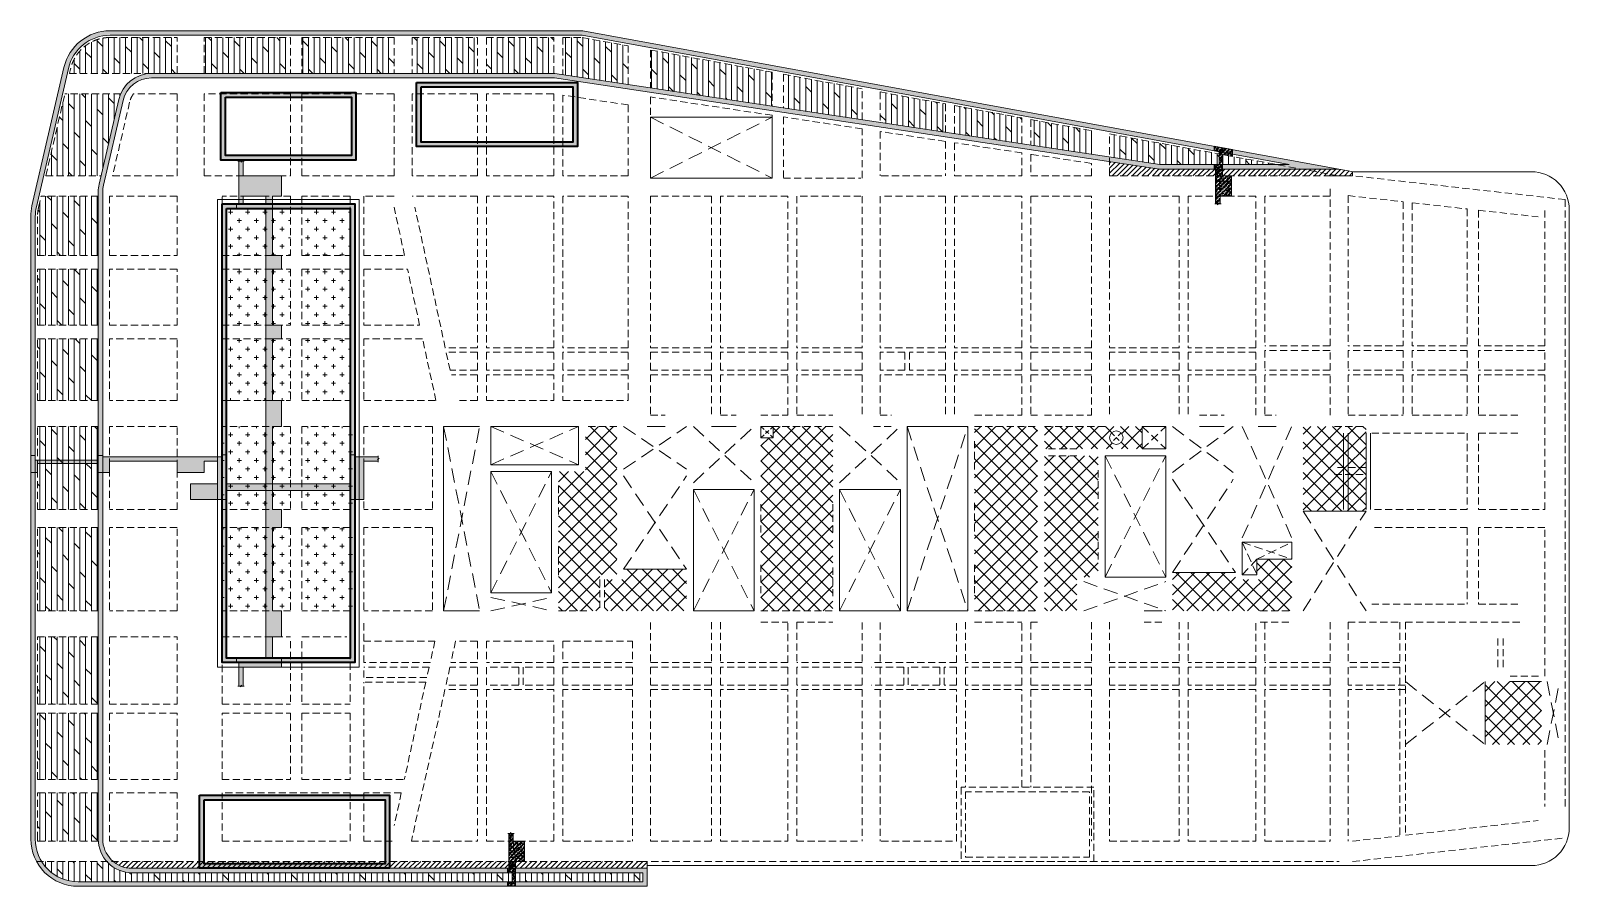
# Model space of a CAD drawing. Header units: millimetres. Extents: x 123800 to 306372, y 7350 to 45400.
# Drawn here: x 123800 to 192180, y 7350 to 45400 of the extents above; entities that cross this region are included whole.
import ezdxf

# ---------------------------------------------------------------- set-up
doc = ezdxf.new("R2010")
doc.units = ezdxf.units.MM
doc.linetypes.add('DASHED2', pattern=[9.525, 6.35, -3.175])
doc.linetypes.add('HIDDEN2', pattern=[4.7625, 3.175, -1.5875])
for name, color, linetype, lineweight in [('NDC_S_BEAM', 3, 'HIDDEN2', 20), ('NDC_S_DIM', 1, 'Continuous', 15), ('NDC_S_ENG TITLE', 3, 'Continuous', 20), ('NDC_S_HATCH MATERIAL', 8, 'Continuous', 13), ('NDC_S_HIDDEN', 8, 'HIDDEN2', 13), ('NDC_S_OPENING', 9, 'DASHED2', 13), ('NDC_S_SLAB', 2, 'Continuous', 20), ('NDC_S_WALL', 6, 'Continuous', 35)]:
    doc.layers.add(name, color=color, linetype=linetype, lineweight=lineweight)
pattern_1 = [(50, (0, 0), (215.17805, -18.82564), [22.5, -247.5]), (355, (0, 0), (-41.6254, 225.65764), [18, -198]), (100.4514, (17.93, -1.57), (173.55281, 206.83186), [19.12206, -210.34263]), (46.1842, (0, 60), (320.1723, -49.6557), [33.75, -371.25]), (96.6356, (26.68, 55.86), (280.3988, 292.23536), [28.6831, -315.5139]), (351.1842, (0, 60), (280.3986, 292.2356), [27, -297]), (21, (30, 45), (179.07212, -120.78567), [22.5, -247.5]), (326, (30, 45), (72.9946, 217.545), [18, -198]), (71.4514, (44.92, 34.93), (252.0668, 96.75915), [19.12206, -210.34263]), (37.5, (0, 0), (3.647957, 99.868156), [0, -195.6, 0, -201, 0, -198.75]), (7.5, (0, 0), (78.92086, 118.32351), [0, -114.6, 0, -191.1, 0, -75.75]), (327.5, (-66.9, 0), (160.14673, -6.76646), [0, -75, 0, -234, 0, -310.5]), (317.5, (-96.9, 0), (174.95585, 30.0315), [0, -97.5, 0, -155.4, 0, -220.5]), (45, (0, 0), (-90.15611, 90.15611), []), (45, (0, 36.75), (-90.15611, 90.15611), [])]

msp = doc.modelspace()

# ---------------------------------------------------------------- hatches: boundary and pattern name
at = {"layer": 'NDC_S_HATCH MATERIAL', "ltscale": 100}
h = msp.add_hatch(dxfattribs=at)
h.set_pattern_fill('AR-CONC', color=256)
h.paths.add_polyline_path([(151200, 8150), (128300, 8150, -0.414214), (127000, 9450), (127000, 38238, -0.056784), (127033, 38530), (127902, 42292, -0.349216), (129169, 43300), (147075, 43300), (173964, 39250), (181932, 39250), (148332, 45400), (127323, 45400, 0.349216), (125276, 43772), (123854, 37610, 0.056784), (123800, 37138), (123800, 9450, 0.414214), (125900, 7350), (151200, 7350)])
h.paths.add_polyline_path([(151000, 7950), (151000, 7550), (125900, 7550, -0.414214), (124000, 9450), (124000, 37138, -0.056784), (124049, 37565), (125471, 43727, -0.349216), (127323, 45200), (148314, 45200), (179728, 39450), (173979, 39450), (147090, 43500), (129169, 43500, 0.349216), (127707, 42337), (126838, 38575, 0.056784), (126800, 38238), (126800, 9450, 0.414214), (128300, 7950)], flags=16)
h = msp.add_hatch(dxfattribs=at)
h.set_pattern_fill('DOLMIT', color=256, scale=40, angle=90)
h.paths.add_polyline_path([(127707, 42337, -0.046189), (127794, 42600), (125314, 42600), (124471, 38950), (126925, 38950)])
h.paths.add_polyline_path([(130300, 45100), (127323, 45100, 0.349216), (125569, 43705), (125521, 43500), (129169, 43500), (130300, 43500)])
h.paths.add_polyline_path([(135350, 45100), (131500, 45100), (131500, 43500), (135350, 43500)])
h.paths.add_polyline_path([(139950, 45100), (135850, 45100), (135850, 43500), (139950, 43500)])
h.paths.add_polyline_path([(143650, 45100), (140750, 45100), (140750, 43500), (143650, 43500)])
h.paths.add_polyline_path([(150350, 44726), (148305, 45100), (147450, 45100), (147450, 43446), (150350, 43009)])
h.paths.add_polyline_path([(147050, 45100), (144050, 45100), (144050, 43500), (147050, 43500)])
h = msp.add_hatch(dxfattribs=at)
h.set_pattern_fill('DOLMIT', color=256, scale=40, angle=90)
h.paths.add_polyline_path([(156750, 43554), (151350, 44543), (151350, 42858), (156750, 42045)])
h.paths.add_polyline_path([(160750, 42822), (157250, 43463), (157250, 41970), (160750, 41443)])
h.paths.add_polyline_path([(164450, 42145), (161550, 42676), (161550, 41322), (164450, 40885)])
h.paths.add_polyline_path([(167850, 41522), (164850, 42072), (164850, 40825), (167850, 40373)])
h.paths.add_polyline_path([(170950, 40955), (168250, 41449), (168250, 40313), (170950, 39906)])
h = msp.add_hatch(dxfattribs=at)
h.set_pattern_fill('BT-01', color=256, scale=30, pattern_type=2)
h.set_pattern_definition(pattern_1)
h.paths.add_polyline_path([(148100, 43100), (140950, 43100), (140950, 40250), (148100, 40250)])
h.paths.add_polyline_path([(141150, 40450), (141150, 42900), (147900, 42900), (147900, 40450)], flags=16)
h = msp.add_hatch(dxfattribs=at)
h.set_pattern_fill('BT-01', color=256, scale=30, pattern_type=2)
h.set_pattern_definition(pattern_1)
h.paths.add_polyline_path([(138250, 42650), (132250, 42650), (132250, 39650), (138250, 39650)])
h.paths.add_polyline_path([(138050, 39850), (132450, 39850), (132450, 42450), (138050, 42450)], flags=16)
h = msp.add_hatch(dxfattribs=at)
h.set_pattern_fill('DOLMIT', color=256, scale=40, angle=90)
h.paths.add_polyline_path([(171750, 40809), (171750, 39786), (173979, 39450), (179173, 39450)])
h = msp.add_hatch(dxfattribs=at)
h.set_pattern_fill('BT-01', color=256, scale=30, pattern_type=2)
h.set_pattern_definition([(50, (31416.2, 38340.72), (215.17805, -18.82564), [22.5, -247.5]), (355, (31416.2, 38340.72), (-41.6254, 225.65764), [18, -198]), (100.4514, (31434.14, 38339.15), (173.5528, 206.83186), [19.12206, -210.34263]), (46.1842, (31416.2, 38400.72), (320.1723, -49.6557), [33.75, -371.25]), (96.6356, (31442.9, 38396.58), (280.3988, 292.23536), [28.6831, -315.5139]), (351.1842, (31416.2, 38400.72), (280.3986, 292.2356), [27, -297]), (21, (31446.2, 38385.72), (179.07212, -120.78567), [22.5, -247.5]), (326, (31446.2, 38385.72), (72.9946, 217.545), [18, -198]), (71.4514, (31461.13, 38375.65), (252.0668, 96.75915), [19.12206, -210.34263]), (37.5, (31416.2, 38340.72), (3.647957, 99.868156), [0, -195.6, 0, -201, 0, -198.75]), (7.5, (31416.2, 38340.72), (78.92086, 118.32351), [0, -114.6, 0, -191.1, 0, -75.75]), (327.5, (31349.3, 38340.72), (160.14673, -6.76646), [0, -75, 0, -234, 0, -310.5]), (317.5, (31319.3, 38340.72), (174.95585, 30.0315), [0, -97.5, 0, -155.4, 0, -220.5]), (45, (31416.2, 38340.72), (-90.15611, 90.15611), []), (45, (31416.2, 38377.47), (-90.15611, 90.15611), [])])
h.paths.add_polyline_path([(177164, 38050), (176664, 38050), (176664, 37698), (176584, 37698), (176584, 37738), (176544, 37658), (176544, 37698), (176464, 37698), (176464, 39250), (176404, 39250), (176404, 39450), (176614, 39450), (176614, 40020), (176404, 40058), (176404, 40262), (177207, 40115), (177207, 39810), (176764, 39891), (176764, 38950), (177164, 38950)])
h = msp.add_hatch(dxfattribs=at)
h.set_pattern_fill('BT-01', color=256, scale=30, pattern_type=2)
h.set_pattern_definition([(50, (35460.01, 0), (215.17805, -18.82564), [22.5, -247.5]), (355, (35460, 0), (-41.6254, 225.65764), [18, -198]), (100.4514, (35477.94, -1.57), (173.5528, 206.83186), [19.12206, -210.34263]), (46.1842, (35460, 60), (320.1723, -49.6557), [33.75, -371.25]), (96.6356, (35486.7, 55.86), (280.3988, 292.2354), [28.6831, -315.5139]), (351.1842, (35460, 60), (280.3986, 292.2356), [27, -297]), (21, (35490.01, 45), (179.07212, -120.78567), [22.5, -247.5]), (326, (35490, 45), (72.9946, 217.545), [18, -198]), (71.4514, (35504.93, 34.93), (252.0668, 96.75915), [19.12206, -210.34263]), (37.5, (35460.01, 0), (3.647957, 99.868156), [0, -195.6, 0, -201, 0, -198.75]), (7.5, (35460.01, 0), (78.92086, 118.32351), [0, -114.6, 0, -191.1, 0, -75.75]), (327.5, (35393.11, 0), (160.14673, -6.76646), [0, -75, 0, -234, 0, -310.5]), (317.5, (35363.11, 0), (174.95585, 30.0315), [0, -97.5, 0, -155.4, 0, -220.5]), (45, (35460.01, 0), (-90.15611, 90.15611), []), (45, (35460.01, 36.75), (-90.15611, 90.15611), [])])
h.paths.add_polyline_path([(134941, 38950), (133241, 38950), (133241, 39596), (133163, 39596), (133163, 39556), (133123, 39636), (133123, 39596), (133041, 39596), (133041, 37700), (132951, 37700), (132951, 37500), (134241, 37500), (134241, 34955), (134241, 17500), (132951, 17500), (132951, 17300), (133041, 17300), (133041, 16254), (133141, 16254), (133161, 16294), (133161, 16254), (133241, 16254), (133241, 17100), (134941, 17100), (134941, 17500), (134541, 17500), (134541, 18450), (134941, 18450), (134941, 19600), (134541, 19600), (134541, 19708), (134541, 23300), (134941, 23300), (134941, 24100), (134541, 24100), (134541, 27800), (134941, 27800), (134941, 28950), (134541, 28950), (134541, 31700), (134941, 31700), (134941, 32300), (134541, 32300), (134541, 34800), (134941, 34800), (134941, 35400), (134541, 35400), (134541, 37500), (134541, 37700), (134541, 38050), (134941, 38050)])
h.paths.add_polyline_path([(134241, 38050), (134241, 37700), (133241, 37700), (133241, 38050)], flags=16)
h = msp.add_hatch(dxfattribs=at)
h.set_pattern_fill('ANSI31', color=256, scale=50)
h.paths.add_polyline_path([(182550, 39137), (181932, 39250), (173964, 39250), (171750, 39583), (171750, 38950), (181350, 38950), (182550, 38950)])
h = msp.add_hatch(dxfattribs=at)
h.set_pattern_fill('DOLMIT', color=256, scale=40, angle=90)
h.paths.add_polyline_path([(126800, 31700), (124100, 31700), (124100, 28950), (126800, 28950)])
h.paths.add_polyline_path([(126800, 34800), (124100, 34800), (124100, 32300), (126800, 32300)])
h.paths.add_polyline_path([(126800, 38050), (124263, 38050), (124146, 37543, 0.056784), (124100, 37138), (124100, 35400), (126800, 35400)])
h = msp.add_hatch(dxfattribs=at)
h.set_pattern_fill('BT-01', color=256, scale=30, pattern_type=2)
h.set_pattern_definition(pattern_1)
h.paths.add_polyline_path([(138200, 37700), (132300, 37700), (132300, 17300), (138200, 17300)])
h.paths.add_polyline_path([(138000, 17500), (132500, 17500), (132500, 37500), (138000, 37500)], flags=16)
h = msp.add_hatch(dxfattribs=at)
h.set_pattern_fill('CROSS', color=256, scale=60)
h.paths.add_polyline_path([(135350, 31700), (132500, 31700), (132500, 28950), (135350, 28950)])
h.paths.add_polyline_path([(138000, 31700), (135850, 31700), (135850, 28950), (138000, 28950)])
h.paths.add_polyline_path([(138000, 34800), (135850, 34800), (135850, 32300), (138000, 32300)])
h.paths.add_polyline_path([(135350, 34800), (132500, 34800), (132500, 32300), (135350, 32300)])
h.paths.add_polyline_path([(135350, 37500), (132500, 37500), (132500, 35400), (135350, 35400)])
h.paths.add_polyline_path([(138000, 37500), (135850, 37500), (135850, 35400), (138000, 35400)])
h = msp.add_hatch(dxfattribs=at)
h.set_pattern_fill('DOLMIT', color=256, scale=40, angle=90)
h.paths.add_polyline_path([(126800, 23300), (124100, 23300), (124100, 19600), (126800, 19600)])
h.paths.add_polyline_path([(126800, 27800), (124100, 27800), (124100, 24100), (126800, 24100)])
h = msp.add_hatch(dxfattribs=at)
h.set_pattern_fill('CROSS', color=256, scale=60)
h.paths.add_polyline_path([(135350, 27800), (132300, 27800), (132300, 24100), (135350, 24100)])
h.paths.add_polyline_path([(138100, 27800), (135850, 27800), (135850, 24100), (138100, 24100)])
h.paths.add_polyline_path([(138100, 23300), (135850, 23300), (135850, 19600), (138100, 19600)])
h.paths.add_polyline_path([(135350, 23300), (132300, 23300), (132300, 19600), (135350, 19600)])
h = msp.add_hatch(dxfattribs=at)
h.set_pattern_fill('ANSI37', color=256, scale=150)
h.paths.add_polyline_path([(149850, 27800), (148450, 27800), (148450, 25800), (147250, 25800), (147250, 25150), (147250, 23750), (147250, 22450), (147250, 21050), (147250, 19600), (148650, 19600), (149100, 19600), (149100, 21000), (149100, 21200), (149850, 21200)])
h = msp.add_hatch(dxfattribs=at)
h.set_pattern_fill('ANSI37', color=256, scale=150)
h.paths.add_polyline_path([(156800, 27300), (156250, 27300), (156250, 19600), (159450, 19600), (159450, 27800), (156800, 27800)])
h = msp.add_hatch(dxfattribs=at)
h.set_pattern_fill('ANSI37', color=256, scale=150)
h.set_pattern_definition([(45, (150, 0), (-336.7596, 336.7596), []), (135, (150, 0), (-336.7596, -336.7596), [])])
h.paths.add_polyline_path([(168550, 22300), (168550, 23200), (168550, 24000), (168550, 27800), (165750, 27800), (165750, 27150), (165750, 25750), (165750, 24400), (165750, 23000), (165750, 21650), (165750, 20250), (165750, 19600), (168550, 19600), (168550, 21200)])
h = msp.add_hatch(dxfattribs=at)
h.set_pattern_fill('ANSI37', color=256, scale=150)
edge = h.paths.add_edge_path()
edge.add_arc((172050, 27300), 300, 0, 360)
h.paths.add_polyline_path([(168850, 27800), (173200, 27800), (173200, 26800), (168850, 26800)])
h = msp.add_hatch(dxfattribs=at)
h.set_pattern_fill('ANSI37', color=256, scale=150)
h.paths.add_polyline_path([(183150, 27800), (181850, 27800), (180350, 27800), (180350, 25970), (181850, 25970), (183150, 25970)])
h = msp.add_hatch(dxfattribs=at)
h.set_pattern_fill('BT-01', color=256, scale=30, pattern_type=2)
h.set_pattern_definition(pattern_1)
h.paths.add_polyline_path([(139246, 26250), (139246, 26330), (139206, 26330), (139286, 26370), (139246, 26370), (139246, 26450), (138200, 26450), (138200, 26540), (138000, 26540), (138000, 25250), (132500, 25250), (132500, 26540), (132300, 26540), (132300, 26450), (127000, 26450), (127000, 26510), (126800, 26510), (126800, 26300), (124000, 26300), (124000, 26510), (123800, 26510), (123800, 25750), (124100, 25750), (124100, 26150), (126800, 26150), (126800, 25750), (127300, 25750), (127300, 26250), (130300, 26250), (130300, 25750), (131500, 25750), (131500, 26250), (132100, 26250), (132100, 25250), (130900, 25250), (130900, 24550), (132500, 24550), (132500, 24950), (138000, 24950), (138000, 24550), (138600, 24550), (138600, 26250)])
h = msp.add_hatch(dxfattribs=at)
h.set_pattern_fill('ANSI37', color=256, scale=150)
h.paths.add_polyline_path([(168850, 26500), (168850, 19600), (170300, 19600), (170300, 21100), (171250, 21100), (171250, 26500)])
h = msp.add_hatch(dxfattribs=at)
h.set_pattern_fill('ANSI37', color=256, scale=150)
h.paths.add_polyline_path([(183150, 25970), (181850, 25970), (180350, 25970), (180350, 24030), (183150, 24030)])
h = msp.add_hatch(dxfattribs=at)
h.set_pattern_fill('ANSI37', color=256, scale=150)
h.paths.add_polyline_path([(179850, 21000), (179850, 21900), (178300, 21900), (178300, 21200), (178450, 21200), (178450, 21000), (177350, 21000), (177350, 21300), (174550, 21300), (174550, 19600), (179850, 19600)])
h = msp.add_hatch(dxfattribs=at)
h.set_pattern_fill('ANSI37', color=256, scale=150)
h.paths.add_polyline_path([(152950, 21450), (150150, 21450), (150150, 21000), (149300, 21000), (149300, 19600), (152950, 19600)])
h = msp.add_hatch(dxfattribs=at)
h.set_pattern_fill('DOLMIT', color=256, scale=40, angle=90)
h.paths.add_polyline_path([(126800, 11500), (124100, 11500), (124100, 9450, 0.013897), (124103, 9350), (126803, 9350, -0.016681), (126800, 9450)])
h.paths.add_polyline_path([(126800, 15050), (124100, 15050), (124100, 12100), (126800, 12100)])
h.paths.add_polyline_path([(126800, 18450), (124100, 18450), (124100, 15450), (126800, 15450)])
h = msp.add_hatch(dxfattribs=at)
h.set_pattern_fill('ANSI37', color=256, scale=150)
h.paths.add_polyline_path([(190950, 16450), (189550, 16450), (188440, 16450), (188440, 13650), (190950, 13650)])
h = msp.add_hatch(dxfattribs=at)
h.set_pattern_fill('BT-01', color=256, scale=30, pattern_type=2)
h.set_pattern_definition(pattern_1)
h.paths.add_polyline_path([(139750, 11400), (131300, 11400), (131300, 8150), (139750, 8150)])
h.paths.add_polyline_path([(139550, 11200), (139550, 8350), (131500, 8350), (131500, 11200)], flags=16)
h = msp.add_hatch(dxfattribs=at)
h.set_pattern_fill('BT-01', color=256, scale=30, pattern_type=2)
h.set_pattern_definition(pattern_1)
h.paths.add_polyline_path([(145748, 9350), (145248, 9350), (145248, 9702), (145168, 9702), (145168, 9662), (145128, 9742), (145128, 9702), (145048, 9702), (145048, 8150), (144988, 8150), (144988, 7950), (145198, 7950), (145198, 7550), (144988, 7550), (144988, 7350), (145348, 7350), (145348, 8450), (145748, 8450)])
h = msp.add_hatch(dxfattribs=at)
h.set_pattern_fill('DOLMIT', color=256, scale=40, angle=90)
h.paths.add_polyline_path([(151000, 7950), (128300, 7950, -0.213422), (127182, 8450), (124284, 8450, 0.25975), (125900, 7550), (151000, 7550)])
h = msp.add_hatch(dxfattribs=at)
h.set_pattern_fill('ANSI31', color=256, scale=50)
edge = h.paths.add_edge_path()
edge.add_line((151200, 8450), (127469, 8450))
edge.add_arc((128300, 9450), 1300, 230.28486, 270)
edge.add_line((128300, 8150), (151200, 8150))
edge.add_line((151200, 8150), (151200, 8450))

# ---------------------------------------------------------------- linework, layer by layer
at = {"layer": 'NDC_S_BEAM', "ltscale": 100}
for p, q in [((130300, 43500), (130300, 45100)), ((131500, 43500), (131500, 45100)), ((135350, 45100), (135350, 43500)), ((135850, 45100), (135850, 43500)), ((139950, 45100), (139950, 43500)), ((140750, 45100), (140750, 43500)), ((143650, 45100), (143650, 43500)), ((144050, 45100), (144050, 43500)), ((147050, 43500), (147050, 45100)), ((147450, 45100), (147450, 43446)), ((150350, 43009), (150350, 44726)), ((151350, 44543), (151350, 42858)), ((129169, 43500), (125521, 43500)), ((156750, 43554), (156750, 42045)), ((157250, 43463), (157250, 41970)), ((130300, 38950), (130300, 42600)), ((131500, 38950), (131500, 42600)), ((135350, 42600), (135350, 38950)), ((135850, 42600), (135850, 38950)), ((139950, 42600), (139950, 38950)), ((140750, 38950), (140750, 42600)), ((143650, 42600), (143650, 38950)), ((144050, 42600), (144050, 38950)), ((147050, 42596), (147050, 38950)), ((147450, 42536), (147450, 38950)), ((151350, 42454), (151350, 41550)), ((150350, 42099), (150350, 38950)), ((164450, 42145), (164450, 40885)), ((156750, 41550), (156750, 41641)), ((157250, 41565), (157250, 38850)), ((160750, 38850), (160750, 41038)), ((167850, 40373), (167850, 41522)), ((168250, 41449), (168250, 40313)), ((161550, 40918), (161550, 38950)), ((164450, 40481), (164450, 38950)), ((170950, 39906), (170950, 40955)), ((171750, 38950), (171750, 40809)), ((167850, 38950), (167850, 39969)), ((168250, 39908), (168250, 38950)), ((170950, 38950), (170950, 39502)), ((182550, 38950), (182550, 39137)), ((143650, 38950), (140750, 38950)), ((147050, 38950), (144050, 38950)), ((150350, 38950), (147450, 38950)), ((157250, 38850), (160700, 38850)), ((168250, 38950), (170950, 38950)), ((171750, 38950), (181350, 38950)), ((181550, 31380), (181550, 38500)), ((126800, 38050), (124263, 38050)), ((130300, 38050), (127300, 38050)), ((130300, 35400), (130300, 38050)), ((135350, 38050), (132300, 38050)), ((132300, 37700), (132300, 38050)), ((135350, 38050), (135350, 35400)), ((135850, 38050), (135850, 35400)), ((138000, 38050), (138000, 35400)), ((139950, 38050), (138600, 38050)), ((138600, 38050), (138600, 35400)), ((143650, 38050), (140750, 38050)), ((143650, 38050), (143650, 31300)), ((144050, 38050), (144050, 31300)), ((147450, 38050), (147450, 31300)), ((150350, 38050), (147450, 38050)), ((150350, 31300), (150350, 38050)), ((154050, 38050), (154050, 31300)), ((154450, 38050), (154450, 31300)), ((157850, 38050), (157850, 31300)), ((160750, 38050), (160750, 31300)), ((161550, 38050), (161550, 31300)), ((164450, 38050), (164450, 31300)), ((168250, 38050), (168250, 31300)), ((174850, 38050), (174850, 31300)), ((175250, 38050), (175250, 31300)), ((178650, 38050), (178650, 31380)), ((181550, 38050), (178650, 38050)), ((182350, 38067), (184800, 37793)), ((182350, 38067), (182350, 31380)), ((184800, 37793), (184800, 31380)), ((185200, 37748), (185200, 31380)), ((185200, 37748), (187650, 37474)), ((187650, 37474), (187650, 31380)), ((188150, 37418), (188150, 31380)), ((188150, 37418), (190800, 37121)), ((191100, 31380), (191100, 37450)), ((127300, 35400), (130300, 35400)), ((132300, 35400), (135350, 35400)), ((135850, 35400), (138000, 35400)), ((138600, 35400), (140415, 35400)), ((126800, 34800), (124100, 34800)), ((130300, 34800), (127300, 34800)), ((130300, 32300), (130300, 34800)), ((132300, 34800), (135350, 34800)), ((135350, 34800), (135350, 32300)), ((135850, 34800), (135850, 32300)), ((135850, 34800), (138000, 34800)), ((138000, 34800), (138000, 32300)), ((138600, 34800), (138600, 32300)), ((138600, 34800), (140545, 34800)), ((124100, 32300), (126800, 32300)), ((127300, 32300), (130300, 32300)), ((132300, 32300), (135350, 32300)), ((135850, 32300), (138000, 32300)), ((138600, 32300), (141085, 32300)), ((126800, 31700), (124100, 31700)), ((130300, 31700), (127300, 31700)), ((130300, 28950), (130300, 31700)), ((132300, 31700), (135350, 31700)), ((135350, 31700), (135350, 28950)), ((135850, 31700), (135850, 28950)), ((135850, 31700), (138000, 31700)), ((138000, 31700), (138000, 28950)), ((143650, 31300), (142201, 31300)), ((143650, 31100), (142265, 31100)), ((143650, 31100), (143650, 30300)), ((147050, 31300), (144050, 31300)), ((144050, 31100), (144050, 30300)), ((147050, 31100), (144050, 31100)), ((150350, 31300), (147450, 31300)), ((147450, 31100), (147450, 30300)), ((150350, 31100), (147450, 31100)), ((150350, 30300), (150350, 31100)), ((154050, 31300), (151350, 31300)), ((154050, 31100), (151350, 31100)), ((154050, 31100), (154050, 30300)), ((157450, 31300), (154450, 31300)), ((154450, 31100), (154450, 30300)), ((157450, 31100), (154450, 31100)), ((160750, 31300), (157850, 31300)), ((157850, 31100), (157850, 30300)), ((160750, 31100), (157850, 31100)), ((160750, 31100), (160750, 30300)), ((164450, 31300), (161550, 31300)), ((161550, 31100), (161550, 30300)), ((162650, 31100), (161550, 31100)), ((162650, 30300), (162650, 31100)), ((162850, 30300), (162850, 31100)), ((164450, 31100), (162850, 31100)), ((164450, 31100), (164450, 30300)), ((167850, 31300), (164850, 31300)), ((167850, 31100), (164850, 31100)), ((170950, 31300), (168250, 31300)), ((168250, 31100), (168250, 30300)), ((170950, 31100), (168250, 31100)), ((174850, 31300), (171750, 31300)), ((174850, 31100), (171750, 31100)), ((174850, 31100), (174850, 30300)), ((178250, 31300), (175250, 31300)), ((178250, 31100), (175250, 31100)), ((175250, 31100), (175250, 30300)), ((181550, 31380), (178650, 31380)), ((181550, 31180), (178650, 31180)), ((178650, 31180), (178650, 30300)), ((181550, 30300), (181550, 31180)), ((184800, 31380), (182350, 31380)), ((182350, 31180), (182350, 30300)), ((184800, 31180), (182350, 31180)), ((184800, 31180), (184800, 30300)), ((187650, 31380), (185200, 31380)), ((185200, 31180), (185200, 30300)), ((187650, 31180), (185200, 31180)), ((187650, 31180), (187650, 30300)), ((191100, 31380), (188150, 31380)), ((191100, 31180), (188150, 31180)), ((188150, 31180), (188150, 30300)), ((191100, 30300), (191100, 31180)), ((143650, 30300), (142438, 30300)), ((143650, 30100), (142503, 30100)), ((143650, 30100), (143650, 28950)), ((147050, 30300), (144050, 30300)), ((144050, 30100), (144050, 28950)), ((147050, 30100), (144050, 30100)), ((150350, 30300), (147450, 30300)), ((147450, 30100), (147450, 28950)), ((150350, 30100), (147450, 30100)), ((150350, 28950), (150350, 30100)), ((154050, 30300), (151350, 30300)), ((154050, 30100), (151350, 30100)), ((154050, 30100), (154050, 28300)), ((157450, 30300), (154450, 30300)), ((154450, 30100), (154450, 28300)), ((157450, 30100), (154450, 30100)), ((160750, 30300), (157850, 30300)), ((157850, 30100), (157850, 28300)), ((160750, 30100), (157850, 30100)), ((160750, 30100), (160750, 28300)), ((162650, 30300), (161550, 30300)), ((161550, 30100), (161550, 28300)), ((164450, 30100), (161550, 30100)), ((164450, 30300), (162850, 30300)), ((164450, 30100), (164450, 28300)), ((167850, 30300), (164850, 30300)), ((167850, 30100), (164850, 30100)), ((170950, 30300), (168250, 30300)), ((168250, 30100), (168250, 28300)), ((170950, 30100), (168250, 30100)), ((174850, 30300), (171750, 30300)), ((174850, 30100), (171750, 30100)), ((174850, 30100), (174850, 28300)), ((178250, 30300), (175250, 30300)), ((178250, 30100), (175250, 30100)), ((175250, 30100), (175250, 28300)), ((181550, 30300), (178650, 30300)), ((181550, 30100), (178650, 30100)), ((178650, 30100), (178650, 28300)), ((181550, 28300), (181550, 30100)), ((184800, 30300), (182350, 30300)), ((182350, 30100), (182350, 28300)), ((184800, 30100), (182350, 30100)), ((184800, 30100), (184800, 28300)), ((187650, 30300), (185200, 30300)), ((185200, 30100), (185200, 28300)), ((187650, 30100), (185200, 30100)), ((187650, 30100), (187650, 28300)), ((191100, 30300), (188150, 30300)), ((191100, 30100), (188150, 30100)), ((188150, 30100), (188150, 28300)), ((191100, 24100), (191100, 30100)), ((126800, 28950), (124100, 28950)), ((130300, 28950), (127300, 28950)), ((132300, 28950), (135350, 28950)), ((135850, 28950), (138000, 28950)), ((144050, 28950), (147050, 28950)), ((147450, 28950), (150350, 28950)), ((151350, 28300), (152000, 28300)), ((154450, 28300), (155150, 28300)), ((156250, 28300), (157450, 28300)), ((157850, 28300), (159450, 28300)), ((161550, 28300), (162050, 28300)), ((165750, 28300), (167850, 28300)), ((168250, 28300), (168550, 28300)), ((168850, 28300), (170950, 28300)), ((175750, 28300), (176850, 28300)), ((178650, 28300), (179150, 28300)), ((182350, 28300), (184800, 28300)), ((185200, 28300), (187650, 28300)), ((188150, 28300), (190000, 28300)), ((126800, 27800), (124100, 27800)), ((130300, 27800), (127300, 27800)), ((130300, 24100), (130300, 27800)), ((135350, 27800), (132300, 27800)), ((135350, 27800), (135350, 24100)), ((135850, 27800), (135850, 24100)), ((138000, 27800), (135850, 27800)), ((138000, 27800), (138000, 24100)), ((141650, 27800), (138600, 27800)), ((138600, 27800), (138600, 24100)), ((141650, 27800), (141650, 24100)), ((149850, 27800), (148450, 27800)), ((156250, 27800), (159450, 27800)), ((161250, 27800), (162050, 27800)), ((165750, 27800), (168550, 27800)), ((168850, 27800), (171550, 27800)), ((181750, 27800), (183150, 27800)), ((183400, 27500), (187650, 27500)), ((187650, 27500), (187650, 24100)), ((188150, 27500), (190000, 27500)), ((188150, 27500), (188150, 24100)), ((165750, 27150), (165750, 25750)), ((170300, 26800), (168950, 26800)), ((170300, 26500), (168950, 26500)), ((171250, 25850), (171250, 24450)), ((183150, 25970), (181750, 25970)), ((181750, 25670), (183150, 25670)), ((147250, 25150), (147250, 23750)), ((126800, 24100), (124100, 24100)), ((130300, 24100), (127300, 24100)), ((135350, 24100), (132300, 24100)), ((138000, 24100), (135850, 24100)), ((141650, 24100), (138600, 24100)), ((156250, 24350), (156250, 22950)), ((159450, 24350), (159450, 22950)), ((165750, 24400), (165750, 23000)), ((187650, 24100), (183400, 24100)), ((188150, 24100), (191100, 24100)), ((126800, 23300), (124100, 23300)), ((130300, 23300), (127300, 23300)), ((130300, 19600), (130300, 23300)), ((135350, 23300), (132300, 23300)), ((135350, 23300), (135350, 19600)), ((135850, 23300), (135850, 19600)), ((138000, 23300), (135850, 23300)), ((138000, 23300), (138000, 19600)), ((138600, 23300), (138600, 19600)), ((141650, 23300), (138600, 23300)), ((141650, 23300), (141650, 19600)), ((187650, 23300), (183400, 23300)), ((187650, 23300), (187650, 19900)), ((188150, 23300), (188150, 19900)), ((191100, 23300), (188150, 23300)), ((191100, 16700), (191100, 23300)), ((171250, 23150), (171250, 21750)), ((147250, 22450), (147250, 21050)), ((156250, 21650), (156250, 20250)), ((159450, 20250), (159450, 21650)), ((165750, 21650), (165750, 20250)), ((149100, 21000), (149100, 19600)), ((149300, 21000), (149300, 19600)), ((183400, 19900), (187650, 19900)), ((188150, 19900), (190000, 19900)), ((126800, 19600), (124100, 19600)), ((130300, 19600), (127300, 19600)), ((135350, 19600), (132300, 19600)), ((138000, 19600), (135850, 19600)), ((141650, 19600), (138600, 19600)), ((138600, 17300), (138600, 19200)), ((147250, 19600), (148650, 19600)), ((156250, 19600), (159450, 19600)), ((165750, 19600), (168550, 19600)), ((178450, 19600), (179850, 19600)), ((151350, 19088), (151350, 17300)), ((154050, 19100), (154050, 17300)), ((154450, 19100), (154450, 17300)), ((156250, 19100), (157450, 19100)), ((157850, 19100), (159450, 19100)), ((160750, 19088), (160750, 17300)), ((161550, 19088), (161550, 17300)), ((165350, 19100), (165350, 17300)), ((165750, 19100), (167850, 19100)), ((167850, 17300), (167850, 19100)), ((168250, 19100), (168250, 17300)), ((168250, 19100), (168550, 19100)), ((170950, 19100), (170950, 17300)), ((171750, 19100), (171750, 17300)), ((173280, 19100), (174080, 19100)), ((174850, 19100), (174850, 17300)), ((175250, 19100), (175250, 17300)), ((178250, 17300), (178250, 19100)), ((178450, 19100), (179850, 19100)), ((178650, 19100), (178650, 17300)), ((181550, 19100), (181550, 17300)), ((182350, 19100), (182350, 17300)), ((182350, 19100), (184650, 19100)), ((184650, 19100), (184650, 17300)), ((184900, 19100), (190000, 19100)), ((184900, 19100), (184900, 9617)), ((189000, 17100), (189000, 18500)), ((189250, 17100), (189250, 18500)), ((124100, 18450), (126800, 18450)), ((127300, 18450), (130300, 18450)), ((130300, 15450), (130300, 18450)), ((132300, 18450), (135350, 18450)), ((132300, 15450), (132300, 18250)), ((135350, 18250), (135350, 15450)), ((135850, 18450), (137850, 18450)), ((135850, 18250), (135850, 15450)), ((138000, 18250), (138000, 15450)), ((138600, 18250), (141762, 18250)), ((141762, 18250), (141552, 17300)), ((142684, 18250), (142474, 17300)), ((143650, 18250), (142684, 18250)), ((143650, 18250), (143650, 17300)), ((144050, 18250), (144050, 17300)), ((147450, 18250), (147450, 17300)), ((147450, 18250), (150550, 18250)), ((150550, 18250), (150550, 17300)), ((141552, 17300), (138600, 17300)), ((138600, 16630), (138600, 17100)), ((141508, 17100), (138600, 17100)), ((141508, 17100), (141404, 16630)), ((142430, 17100), (142253, 16300)), ((143650, 17100), (142430, 17100)), ((143650, 17300), (142474, 17300)), ((143650, 17100), (143650, 16300)), ((147050, 17300), (144050, 17300)), ((144050, 17100), (144050, 16300)), ((145490, 17100), (144050, 17100)), ((145490, 17100), (145490, 16300)), ((145690, 17100), (145690, 16300)), ((147050, 17100), (145690, 17100)), ((150550, 17300), (147450, 17300)), ((147450, 17100), (147450, 16300)), ((150550, 17100), (147450, 17100)), ((150550, 17100), (150550, 16300)), ((154050, 17300), (151350, 17300)), ((151350, 17100), (151350, 16300)), ((154050, 17100), (151350, 17100)), ((154050, 17100), (154050, 16300)), ((157450, 17300), (154450, 17300)), ((154450, 17100), (154450, 16300)), ((157450, 17100), (154450, 17100)), ((160750, 17300), (157850, 17300)), ((160750, 17100), (157850, 17100)), ((160750, 17100), (160750, 16300)), ((164950, 17300), (161150, 17300)), ((162600, 17100), (161150, 17100)), ((161550, 17100), (161550, 16300)), ((162600, 17100), (162600, 16300)), ((164200, 17100), (162800, 17100)), ((162800, 17100), (162800, 16300)), ((164200, 17100), (164200, 16300)), ((164950, 17100), (164400, 17100)), ((164400, 17100), (164400, 16300)), ((167850, 17300), (165350, 17300)), ((165350, 17100), (165350, 16300)), ((167850, 17100), (165350, 17100)), ((167850, 16300), (167850, 17100)), ((170950, 17300), (168250, 17300)), ((168250, 17100), (168250, 16300)), ((170950, 17100), (168250, 17100)), ((170950, 17100), (170950, 16300)), ((174850, 17300), (171750, 17300)), ((171750, 17100), (171750, 16300)), ((174850, 17100), (171750, 17100)), ((174850, 17100), (174850, 16300)), ((178250, 17300), (175250, 17300)), ((175250, 17100), (175250, 16300)), ((178250, 17100), (175250, 17100)), ((178250, 16300), (178250, 17100)), ((181550, 17300), (178650, 17300)), ((178650, 17100), (178650, 16300)), ((181550, 17100), (178650, 17100)), ((181550, 17100), (181550, 16300)), ((184650, 17300), (182350, 17300)), ((182350, 17100), (182350, 16300)), ((184650, 17100), (182350, 17100)), ((184650, 17100), (184650, 9589)), ((141404, 16630), (138600, 16630)), ((138600, 12100), (138600, 16430)), ((141360, 16430), (138600, 16430)), ((141360, 16430), (140403, 12100)), ((189550, 16700), (190950, 16700)), ((142209, 16100), (140717, 9350)), ((143650, 16100), (142209, 16100)), ((143650, 16300), (142253, 16300)), ((143650, 16100), (143650, 9350)), ((145490, 16300), (144050, 16300)), ((144050, 16100), (144050, 9350)), ((147050, 16100), (144050, 16100)), ((147050, 16300), (145690, 16300)), ((150550, 16300), (147450, 16300)), ((147450, 16100), (147450, 9350)), ((150550, 16100), (147450, 16100)), ((150550, 16100), (150550, 9350)), ((154050, 16300), (151350, 16300)), ((151350, 16100), (151350, 9350)), ((154050, 16100), (151350, 16100)), ((154050, 16100), (154050, 9350)), ((157450, 16300), (154450, 16300)), ((154450, 16100), (154450, 9350)), ((157450, 16100), (154450, 16100)), ((160750, 16300), (157850, 16300)), ((160750, 16100), (157850, 16100)), ((160750, 16100), (160750, 9350)), ((162600, 16300), (161150, 16300)), ((164950, 16100), (161150, 16100)), ((161550, 16100), (161550, 9350)), ((164200, 16300), (162800, 16300)), ((164950, 16300), (164400, 16300)), ((167850, 16300), (165350, 16300)), ((165350, 16100), (165350, 11750)), ((167850, 16100), (165350, 16100)), ((167850, 11750), (167850, 16100)), ((170950, 16300), (168250, 16300)), ((168250, 16100), (168250, 11750)), ((170950, 16100), (168250, 16100)), ((170950, 16100), (170950, 9350)), ((174850, 16300), (171750, 16300)), ((171750, 16100), (171750, 9350)), ((174850, 16100), (171750, 16100)), ((174850, 16100), (174850, 9350)), ((178250, 16300), (175250, 16300)), ((175250, 16100), (175250, 9350)), ((178250, 16100), (175250, 16100)), ((178250, 9350), (178250, 16100)), ((181550, 16300), (178650, 16300)), ((178650, 16100), (178650, 9350)), ((181550, 16100), (178650, 16100)), ((181550, 16100), (181550, 9350)), ((184900, 16300), (182350, 16300)), ((182350, 16100), (182350, 9350)), ((184900, 16100), (182350, 16100)), ((126800, 15450), (124100, 15450)), ((126800, 15050), (124100, 15050)), ((127300, 15450), (130300, 15450)), ((130300, 15050), (127300, 15050)), ((130300, 12100), (130300, 15050)), ((132300, 15450), (135350, 15450)), ((132300, 15050), (135350, 15050)), ((132300, 12100), (132300, 15050)), ((135350, 15050), (135350, 12100)), ((135850, 15450), (138000, 15450)), ((135850, 15050), (135850, 12100)), ((135850, 15050), (138000, 15050)), ((138000, 15050), (138000, 12100)), ((191100, 13400), (191100, 10900)), ((124100, 12100), (126800, 12100)), ((127300, 12100), (130300, 12100)), ((132300, 12100), (135350, 12100)), ((135850, 12100), (138000, 12100)), ((138600, 12100), (140403, 12100)), ((126800, 11500), (124100, 11500)), ((130300, 11500), (127300, 11500)), ((130300, 9350), (130300, 11500)), ((132300, 9350), (132300, 11500)), ((138000, 11500), (132300, 11500)), ((138000, 9350), (138000, 11500)), ((124103, 9350), (126803, 9350)), ((127300, 9350), (130300, 9350)), ((132300, 9350), (138000, 9350)), ((140717, 9350), (143650, 9350)), ((175250, 9350), (178250, 9350)), ((178650, 9350), (181550, 9350)), ((151200, 8270), (151200, 8450))]:
    msp.add_line(p, q, dxfattribs=at)
for points in [[(125521, 43500), (125569, 43705, -0.349216), (127323, 45100), (130300, 45100)], [(128369, 42600, 0.10453), (128194, 42225), (127438, 38950)], [(124100, 35400), (124100, 37138, -0.056784), (124146, 37543), (124263, 38050)], [(124103, 9350, -0.013897), (124100, 9450), (124100, 11500)]]:
    msp.add_lwpolyline(points, format="xyb", dxfattribs=at)
for points in [[(131500, 45100), (135350, 45100)], [(135850, 45100), (139950, 45100)], [(140750, 45100), (143650, 45100)], [(144050, 45100), (147050, 45100)], [(147450, 45100), (148305, 45100), (150350, 44726)], [(151350, 44543), (156750, 43554)], [(157250, 43463), (160750, 42822)], [(124471, 38950), (125314, 42600)], [(127794, 42600), (125314, 42600)], [(130300, 42600), (128369, 42600)], [(135350, 42600), (131500, 42600)], [(139950, 42600), (135850, 42600)], [(143650, 42600), (140750, 42600)], [(147050, 42596), (147023, 42600), (144050, 42600)], [(150350, 42099), (147450, 42536)], [(156750, 41641), (151350, 42454)], [(160750, 41443), (160750, 42822)], [(161550, 42676), (161550, 41322)], [(161550, 42676), (164450, 42145)], [(164850, 42072), (164850, 40825)], [(164850, 42072), (167850, 41522)], [(160750, 41038), (157250, 41565)], [(168250, 41449), (170950, 40955)], [(164450, 40481), (161550, 40918)], [(164850, 40420), (164850, 38950), (167850, 38950)], [(167850, 39969), (164850, 40420)], [(171750, 40809), (181950, 38942)], [(170950, 39502), (168250, 39908)], [(124471, 38950), (126925, 38950)], [(127438, 38950), (130300, 38950)], [(131500, 38950), (135350, 38950)], [(135850, 38950), (139950, 38950)], [(161600, 38950), (164450, 38950)], [(192000, 10900), (192000, 37892), (182550, 38950)], [(127300, 38050), (127300, 35400)], [(138000, 38050), (135850, 38050)], [(147050, 31300), (147050, 38050), (144050, 38050)], [(154050, 38050), (151350, 38050), (151350, 31300)], [(157450, 31300), (157450, 38050), (154450, 38050)], [(160700, 38050), (157850, 38050)], [(164450, 38050), (161600, 38050)], [(167850, 38050), (164850, 38050), (164850, 31300)], [(167850, 31300), (167850, 38050)], [(170950, 31300), (170950, 38050), (168250, 38050)], [(174850, 38050), (171750, 38050), (171750, 31300)], [(178250, 31300), (178250, 38050), (175250, 38050)], [(140415, 35400), (139950, 37550)], [(142222, 31300), (140871, 37550)], [(124100, 35400), (126800, 35400)], [(124100, 32300), (124100, 34800)], [(127300, 34800), (127300, 32300)], [(141085, 32300), (140545, 34800)], [(124100, 28950), (124100, 31700)], [(127300, 31700), (127300, 28950)], [(138600, 31700), (138600, 28950), (141809, 28950), (141215, 31700), (138600, 31700)], [(142438, 30300), (142265, 31100)], [(147050, 30300), (147050, 31100)], [(151350, 31100), (151350, 30300)], [(157450, 30300), (157450, 31100)], [(164850, 31100), (164850, 30300)], [(167850, 30300), (167850, 31100)], [(170950, 30300), (170950, 31100)], [(171750, 31100), (171750, 30300)], [(178250, 30300), (178250, 31100)], [(147050, 28950), (147050, 30100)], [(151350, 30100), (151350, 28300)], [(157450, 28300), (157450, 30100)], [(164850, 30100), (164850, 28300)], [(167850, 28300), (167850, 30100)], [(170950, 28300), (170950, 30100)], [(171750, 30100), (171750, 28300)], [(178250, 28300), (178250, 30100)], [(143650, 28950), (142730, 28950)], [(124100, 24100), (124100, 27800)], [(127300, 27800), (127300, 24100)], [(124100, 19600), (124100, 23300)], [(127300, 23300), (127300, 19600)], [(157450, 17300), (157450, 19100)], [(157850, 19100), (157850, 17300)], [(164950, 17300), (164950, 19100)], [(124100, 15450), (124100, 18450)], [(127300, 18450), (127300, 15450)], [(147050, 17300), (147050, 18250), (144050, 18250)], [(147050, 16300), (147050, 17100)], [(157450, 16300), (157450, 17100)], [(157850, 17100), (157850, 16300)], [(164950, 16300), (164950, 17100)], [(144050, 9350), (147050, 9350), (147050, 16100)], [(154450, 9350), (157450, 9350), (157450, 16100)], [(157850, 16100), (157850, 9350), (160700, 9350)], [(161600, 9350), (164950, 9350), (164950, 16100)], [(124100, 12100), (124100, 15050)], [(127300, 15050), (127300, 12100)], [(127300, 11500), (127300, 9350)], [(140270, 11500), (138600, 11500), (138600, 9350), (139950, 9350)], [(140270, 11500), (139950, 10050)], [(184900, 9617), (190800, 10272)], [(182550, 9356), (184650, 9589)], [(147450, 9350), (150450, 9350)], [(151350, 9350), (154050, 9350)], [(171750, 9350), (174850, 9350)], [(182550, 8450), (192000, 9500)], [(124053, 8450), (150900, 8450)], [(150900, 8450), (181950, 8450)]]:
    msp.add_lwpolyline(points, dxfattribs=at)
at = {"layer": 'NDC_S_DIM', "ltscale": 100}
for points in [[(176464, 37698), (176464, 39250), (176404, 39250), (176404, 39450), (176614, 39450), (176614, 40020), (176404, 40058), (176404, 40262), (177207, 40115), (177207, 39810), (176764, 39891)], [(176764, 39891), (176764, 38950), (177164, 38950), (177164, 38050), (176664, 38050), (176664, 37698)], [(133041, 16254), (133041, 17300), (132951, 17300), (132951, 17500), (134241, 17500), (134241, 19708), (134241, 34955), (134241, 37500), (132951, 37500), (132951, 37700), (133041, 37700), (133041, 39596)], [(133283, 39596), (133163, 39596), (133163, 39556), (133123, 39636), (133123, 39596), (133003, 39596)], [(134541, 19600), (134541, 23300), (134941, 23300), (134941, 24100), (134541, 24100), (134541, 27800), (134941, 27800), (134941, 28950), (134541, 28950), (134541, 31700), (134941, 31700), (134941, 32300), (134541, 32300), (134541, 34800), (134941, 34800), (134941, 35400), (134541, 35400), (134541, 37500), (134541, 37500), (134541, 37700), (134541, 38050), (134941, 38050), (134941, 38950), (133241, 38950), (133241, 39596)], [(134241, 38050), (134241, 37700), (133241, 37700), (133241, 38050), (134241, 38050)], [(176704, 37698), (176584, 37698), (176584, 37738), (176544, 37658), (176544, 37698), (176424, 37698)], [(139246, 26450), (138200, 26450), (138200, 26540), (138000, 26540), (138000, 25250), (132500, 25250), (132500, 26540), (132300, 26540), (132300, 26450), (127000, 26450), (127000, 26510), (126800, 26510), (126800, 26300), (124000, 26300), (124000, 26510), (123800, 26510), (123800, 25750), (124100, 25750), (124100, 26150), (126800, 26150), (126800, 25750), (127300, 25750), (127300, 26250), (130300, 26250), (130300, 25750), (131500, 25750), (131500, 26250), (132100, 26250), (132100, 25250), (130900, 25250), (130900, 24550), (132500, 24550), (132500, 24950), (138000, 24950), (138000, 24550), (138600, 24550), (138600, 26250), (139246, 26250)], [(139246, 26210), (139246, 26330), (139206, 26330), (139286, 26370), (139246, 26370), (139246, 26490)], [(134541, 19708), (134541, 19600), (134941, 19600), (134941, 18450), (134541, 18450), (134541, 17500), (134941, 17500), (134941, 17100), (133241, 17100), (133241, 16254)], [(134541, 17500), (134541, 18450)], [(133281, 16254), (133161, 16254), (133161, 16294), (133121, 16214), (133121, 16254), (133001, 16254)], [(145048, 9702), (145048, 8150), (144988, 8150), (144988, 7950), (145198, 7950), (145198, 7550), (144988, 7550), (144988, 7350), (145348, 7350), (145348, 8450), (145748, 8450), (145748, 9350), (145248, 9350), (145248, 9702)], [(145288, 9702), (145168, 9702), (145168, 9662), (145128, 9742), (145128, 9702), (145008, 9702)]]:
    msp.add_lwpolyline(points, dxfattribs=at)
at = {"layer": 'NDC_S_ENG TITLE', "ltscale": 100}
for p, q in [((182150, 27500), (182150, 24100)), ((182350, 27500), (182350, 24100)), ((183150, 27500), (183150, 24100)), ((183350, 27500), (183350, 24100))]:
    msp.add_line(p, q, dxfattribs=at)
at = {"layer": 'NDC_S_HIDDEN', "ltscale": 100}
for points in [[(171050, 11750), (165150, 11750), (165150, 8450), (171050, 8450)], [(170850, 11550), (165350, 11550), (165350, 8650), (170850, 8650)]]:
    msp.add_lwpolyline(points, close=True, dxfattribs=at)
at = {"layer": 'NDC_S_OPENING', "ltscale": 100}
for p, q in [((151350, 41550), (156750, 38850)), ((151350, 38850), (156750, 41550)), ((142150, 19600), (143750, 27800)), ((142150, 27800), (143750, 19600)), ((144250, 27800), (148150, 26100)), ((144250, 26100), (148150, 27800)), ((150150, 27800), (152950, 25900)), ((150150, 25900), (152950, 27800)), ((153250, 27800), (155950, 25300)), ((153250, 25300), (155950, 27800)), ((159750, 27800), (162450, 25300)), ((159750, 25300), (162450, 27800)), ((162750, 27800), (165450, 19600)), ((162750, 19600), (165450, 27800)), ((174550, 27800), (177250, 25750)), ((174550, 25750), (177250, 27800)), ((177650, 27800), (179850, 22850)), ((177650, 22850), (179850, 27800)), ((171550, 26500), (174250, 21100)), ((171550, 21100), (174250, 26500)), ((144250, 25800), (146950, 20400)), ((144250, 20400), (146950, 25800)), ((150150, 21450), (152950, 25600)), ((150150, 25600), (152950, 21450)), ((174550, 25450), (177350, 21300)), ((174550, 21300), (177250, 25450)), ((153250, 25000), (155950, 19600)), ((153250, 19600), (155950, 25000)), ((159750, 25000), (162450, 19600)), ((159750, 19600), (162450, 25000)), ((180350, 24030), (183150, 19600)), ((180350, 19600), (183150, 24030)), ((170600, 20900), (174250, 19600)), ((170600, 19600), (174250, 20900)), ((144250, 19600), (146950, 20200)), ((144250, 20200), (146950, 19600)), ((184900, 16450), (188440, 13650)), ((184900, 13650), (188440, 16450)), ((191200, 16450), (191750, 13650)), ((191200, 13650), (191750, 16450))]:
    msp.add_line(p, q, dxfattribs=at)
at = {"layer": 'NDC_S_OPENING', "ltscale": 30}
for p, q in [((156250, 27800), (156800, 27300)), ((156250, 27300), (156800, 27800)), ((171838, 27512), (172262, 27088)), ((172262, 27512), (171838, 27088))]:
    msp.add_line(p, q, dxfattribs=at)
at = {"layer": 'NDC_S_OPENING', "ltscale": 60}
for p, q in [((173200, 27800), (174250, 26800)), ((173200, 26800), (174250, 27800)), ((177650, 22650), (179850, 21900)), ((178300, 21900), (179850, 22650))]:
    msp.add_line(p, q, dxfattribs=at)
for points in [[(177650, 22650), (178300, 21200)], [(177650, 21200), (178300, 21900)]]:
    msp.add_lwpolyline(points, dxfattribs=at)
at = {"layer": 'NDC_S_SLAB', "ltscale": 100}
for p, q in [((151200, 27800), (152000, 27800)), ((154050, 27800), (155150, 27800)), ((175750, 27800), (176850, 27800)), ((178350, 27800), (179150, 27800)), ((180350, 24030), (183150, 24030)), ((152950, 21450), (150150, 21450)), ((174550, 21300), (177350, 21300)), ((173280, 19600), (174080, 19600)), ((188440, 16450), (188440, 13650)), ((189550, 16450), (190950, 16450))]:
    msp.add_line(p, q, dxfattribs=at)
at = {"layer": 'NDC_S_SLAB', "ltscale": 10}
for points in [[(151200, 8270), (151200, 7350), (125900, 7350, -0.414214), (123800, 9450), (123800, 37138, -0.056784), (123854, 37610), (125276, 43772, -0.349216), (127323, 45400), (148332, 45400), (182587, 39130)], [(151000, 7950), (151000, 7550), (125900, 7550, -0.414214), (124000, 9450), (124000, 37138, -0.056784), (124049, 37565), (125471, 43727, -0.349216), (127323, 45200), (148314, 45200), (179728, 39450)], [(179728, 39450), (173979, 39450), (147090, 43500), (129169, 43500, 0.349216), (127707, 42337), (126838, 38575, 0.056784), (126800, 38238), (126800, 9450, 0.414214), (128300, 7950), (151000, 7950)], [(181932, 39250), (173964, 39250), (147075, 43300), (129169, 43300, 0.349216), (127902, 42292), (127033, 38530, 0.056784), (127000, 38238), (127000, 9450, 0.414214), (128300, 8150), (151200, 8150)], [(151200, 8270), (190500, 8270, 0.414214), (192180, 9950), (192180, 37450, 0.414214), (190500, 39130), (182587, 39130)]]:
    msp.add_lwpolyline(points, format="xyb", dxfattribs=at)
at = {"layer": 'NDC_S_SLAB', "ltscale": 100}
for points in [[(151350, 41550), (156750, 41550), (156750, 38850), (151350, 38850)], [(144250, 27800), (148150, 27800), (148150, 26100), (144250, 26100)], [(156250, 27800), (156800, 27800), (156800, 27300), (156250, 27300)], [(162750, 27800), (165450, 27800), (165450, 19600), (162750, 19600)], [(173200, 27800), (174250, 27800), (174250, 26800), (173200, 26800)], [(171550, 26500), (174250, 26500), (174250, 21100), (171550, 21100)], [(144250, 25800), (146950, 25800), (146950, 20400), (144250, 20400)], [(155950, 25000), (153250, 25000), (153250, 19600), (155950, 19600)], [(159750, 25000), (162450, 25000), (162450, 19600), (159750, 19600)], [(178300, 21200), (177650, 21200), (177650, 22650), (179850, 22650), (179850, 21900), (178300, 21900)]]:
    msp.add_lwpolyline(points, close=True, dxfattribs=at)
at = {"layer": 'NDC_S_SLAB', "ltscale": 10}
msp.add_lwpolyline([(182550, 38950), (181350, 38950)], dxfattribs=at)
msp.add_lwpolyline([(132100, 37900), (138400, 37900), (138400, 17100), (132100, 17100)], close=True, dxfattribs=at)
at = {"layer": 'NDC_S_SLAB', "ltscale": 100}
msp.add_lwpolyline([(143750, 27800), (142150, 27800), (142150, 19600), (143750, 19600)], dxfattribs=at)
msp.add_circle((172050, 27300), 300, dxfattribs=at)
at = {"layer": 'NDC_S_WALL', "ltscale": 100}
for points in [[(140950, 43100), (148100, 43100), (148100, 40250), (140950, 40250)], [(132250, 42650), (138250, 42650), (138250, 39650), (132250, 39650)], [(132450, 42450), (138050, 42450), (138050, 39850), (132450, 39850)], [(141150, 42900), (147900, 42900), (147900, 40450), (141150, 40450)], [(132300, 37700), (138200, 37700), (138200, 17300), (132300, 17300)], [(132500, 37500), (138000, 37500), (138000, 17500), (132500, 17500)], [(131300, 11400), (139750, 11400), (139750, 8150), (131300, 8150)], [(131500, 11200), (139550, 11200), (139550, 8350), (131500, 8350)]]:
    msp.add_lwpolyline(points, close=True, dxfattribs=at)

doc.saveas('drawing.dxf')
